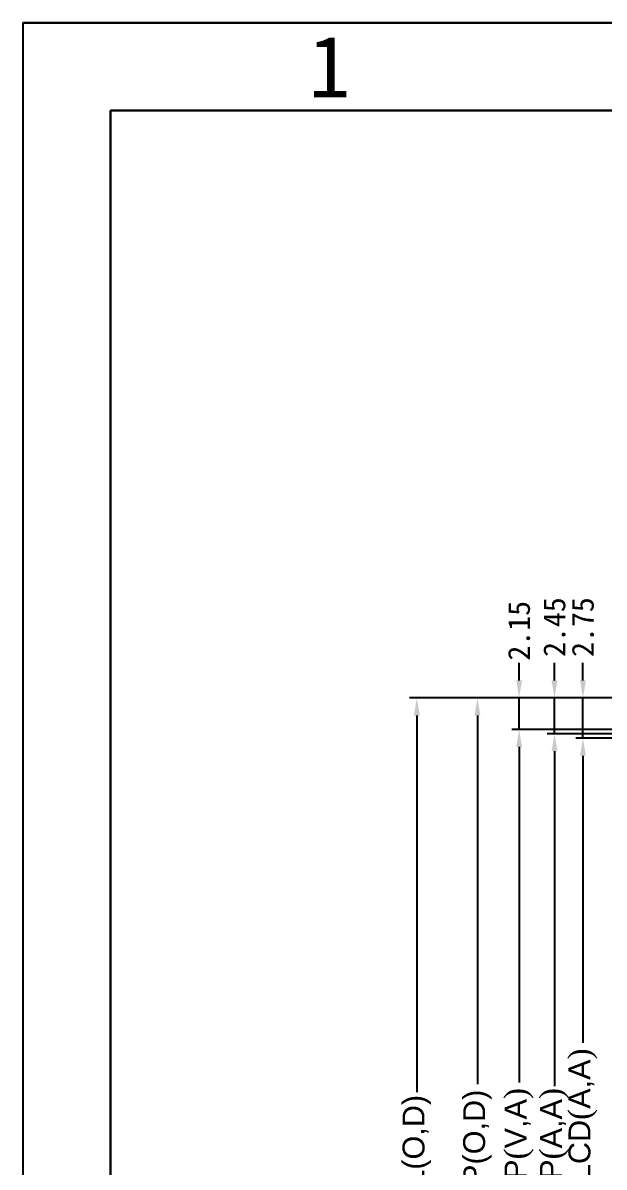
# Model space of a CAD drawing. Header units: millimetres. Extents: x 958 to 1294, y 45 to 284.
# Drawn here: x 958.4 to 998.2, y 206.1 to 284.4 of the extents above; entities that cross this region are included whole.
import ezdxf
from ezdxf.enums import TextEntityAlignment as Align

# ---------------------------------------------------------------- set-up
doc = ezdxf.new("R2010")
doc.units = ezdxf.units.MM
doc.layers.add('dim', color=3, linetype='Continuous')
doc.styles.add('STYLE1', font='SIMFANG.TTF')

msp = doc.modelspace()

# ---------------------------------------------------------------- linework, layer by layer
at = {"color": 0}
for p, q in [((1294.115, 284.44), (958.406, 284.44)), ((958.406, 284.44), (958.406, 44.648)), ((958.406, 284.44), (1287.533, 284.44)), ((964.401, 278.446), (1288.12, 278.446)), ((1288.12, 278.446), (964.401, 278.446)), ((964.401, 50.643), (964.401, 278.446)), ((964.401, 278.446), (964.401, 50.643))]:
    msp.add_line(p, q, dxfattribs=at)
at = {"layer": 'dim', "color": 0}
for p, q in [((992.363, 239.449), (992.363, 240.649)), ((994.784, 239.449), (994.784, 240.649)), ((996.732, 239.449), (996.732, 240.649)), ((1003.781, 238.249), (984.862, 238.249)), ((1002.655, 238.249), (989.009, 238.249)), ((992.163, 238.249), (991.863, 238.249)), ((992.363, 236.099), (992.363, 238.249)), ((994.584, 238.249), (994.284, 238.249)), ((994.784, 235.799), (994.784, 238.249)), ((996.532, 238.249), (996.232, 238.249)), ((996.732, 235.499), (996.732, 238.249)), ((985.362, 237.049), (985.362, 211.274)), ((989.509, 237.049), (989.509, 211.824)), ((1002.6, 236.099), (991.863, 236.099)), ((992.163, 236.099), (991.863, 236.099)), ((1002.985, 235.799), (994.284, 235.799)), ((994.584, 235.799), (994.284, 235.799)), ((992.363, 234.899), (992.363, 211.929)), ((992.363, 234.899), (992.363, 233.699)), ((1002.861, 235.499), (996.232, 235.499)), ((996.532, 235.499), (996.232, 235.499)), ((994.784, 234.599), (994.784, 211.679)), ((994.784, 234.599), (994.784, 233.399)), ((996.732, 234.299), (996.732, 214.662)), ((996.732, 234.299), (996.732, 233.099))]:
    msp.add_line(p, q, dxfattribs=at)
for points in [[(992.163, 239.449), (992.563, 239.449), (992.363, 238.249)], [(994.584, 239.449), (994.984, 239.449), (994.784, 238.249)], [(996.532, 239.449), (996.932, 239.449), (996.732, 238.249)], [(985.162, 237.049), (985.562, 237.049), (985.362, 238.249)], [(989.309, 237.049), (989.709, 237.049), (989.509, 238.249)], [(992.163, 234.899), (992.563, 234.899), (992.363, 236.099)], [(992.163, 234.899), (992.563, 234.899), (992.363, 236.099)], [(994.584, 234.599), (994.984, 234.599), (994.784, 235.799)], [(994.584, 234.599), (994.984, 234.599), (994.784, 235.799)], [(996.532, 234.299), (996.932, 234.299), (996.732, 235.499)], [(996.532, 234.299), (996.932, 234.299), (996.732, 235.499)]]:
    msp.add_solid(points, dxfattribs=at)

# ---------------------------------------------------------------- texts
at = {"color": 0, "style": 'STYLE1'}
msp.add_text('1', height=4.196, dxfattribs=at).set_placement((979.388, 281.443), align=Align.MIDDLE)
at = {"layer": 'dim', "color": 0, "char_height": 1.5, "attachment_point": 5, "rotation": 90}
for s, insert in [('\\A1;2.15', (992.363, 242.849)), ('\\A1;2.45', (994.784, 243.099)), ('\\A1;2.75', (996.732, 243.099)), ('\\A1;56.64{\\fArial|b0|i0|c134|p32;LCD\\fTimes New Roman|b0|i0|c134|p18;(\\fArial|b0|i0|c134|p32;A,A\\fTimes New Roman|b0|i0|c134|p18;)}', (996.732, 207.179)), ('\\A1;61.74{\\fArial|b0|i0|c134|p32;TP\\fTimes New Roman|b0|i0|c134|p18;(\\fArial|b0|i0|c134|p32;V,A\\fTimes New Roman|b0|i0|c134|p18;)}', (992.363, 205.229)), ('\\A1;61.14{\\fArial|b0|i0|c134|p32;TP\\fTimes New Roman|b0|i0|c134|p18;(\\fArial|b0|i0|c134|p32;A,A\\fTimes New Roman|b0|i0|c134|p18;)}', (994.784, 205.229)), ('\\A1;67.10{\\fArial|b0|i0|c134|p32;BL(O,D)}', (985.362, 204.699)), ('\\A1;66.50{\\fArial|b0|i0|c134|p32;TP(O,D)}', (989.509, 204.999))]:
    msp.add_mtext(s, dxfattribs=dict(at, insert=insert))

doc.saveas('drawing.dxf')
